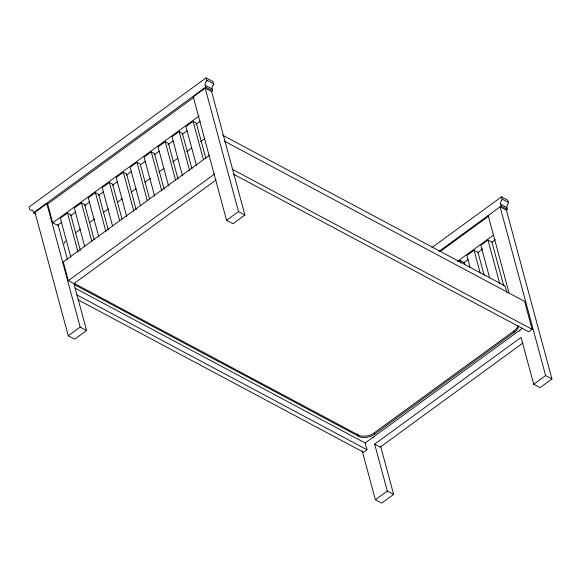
<?xml version="1.0" encoding="UTF-8"?>
<svg xmlns="http://www.w3.org/2000/svg" width="581" height="581" viewBox="0 0 581 581"><rect width="100%" height="100%" fill="white"/><g stroke="black" fill="none" stroke-linecap="round" stroke-linejoin="round"><path stroke-width="0.87" d="M64.142 243.403L65.341 240.999M517.78 326.29L516.807 328.28A10.64 6.391 -15.1 0 1 513.916 330.974L374.324 432.787A10.64 6.391 -15.1 0 1 370.511 434.987L365.95 436.157L361.462 436.077A11.881 7.132 -15.1 0 1 357.845 434.777L74.535 283.55M213.183 85.117A1.198 0.806 -61.9 0 0 213.547 83.773L212.958 81.565L206.088 77.89L29.05 207.018L29.558 208.891A3.428 2.309 -61.9 0 0 32.006 210.14A1.198 0.806 -61.9 0 1 32.856 210.576L33.458 212.777L35.753 213.997M33.458 212.777L205.718 87.135L212.595 90.803L211.578 91.544L205.18 88.13L193.262 96.816L226.583 220.315L232.981 223.729L244.899 215.035L211.578 91.544M61.92 222.138L57.526 225.341L52.711 222.77L47.649 204.025L46.858 203.604L34.947 212.29L68.267 335.789L74.666 339.202L86.584 330.509L73.932 283.637L68.326 280.645L63.271 261.9L209.668 155.12M47.649 204.025L194.054 97.245L193.262 96.816M52.711 222.77L199.109 115.989M80.345 250.36L70.729 214.716L67.498 212.987L60.344 218.202L70.904 257.332M94.071 239.314L84.688 204.534L81.456 202.805L74.303 208.02L84.63 246.279M108.269 229.996L98.647 194.352L95.415 192.623L88.268 197.838L98.821 236.968M121.988 218.95L112.605 184.17L109.373 182.441L102.227 187.656L112.547 225.915M136.186 209.639L126.564 173.988L123.332 172.259L116.185 177.474L126.738 216.604M149.586 198.825L140.203 164.045L136.971 162.317L130.144 167.292L140.464 205.551M164.103 189.275L154.488 153.624L151.249 151.895L144.103 157.117L154.662 196.24M178.062 179.093L168.446 143.442L165.207 141.72L158.061 146.935L168.621 186.058M191.984 168.933L182.369 133.289L179.137 131.56L171.983 136.775L182.543 175.905M205.943 158.751L196.327 123.107L193.095 121.378L185.942 126.593L196.501 165.723M70.7 215.733L75.828 211.992M84.608 205.587L89.735 201.854M98.516 195.441L103.643 191.708M112.424 185.303L117.551 181.562M126.338 175.157L131.459 171.417M140.246 165.011L145.366 161.271M154.154 154.866L159.274 151.133M168.062 144.72L173.182 140.987M181.969 134.581L187.089 130.841M195.877 124.436L200.271 121.233M75.515 232.85L80.628 229.117M89.394 222.726L94.514 218.993M103.28 212.595L108.393 208.87M117.166 202.471L122.279 198.738M131.045 192.347L136.165 188.614M144.93 182.216L150.043 178.49M158.816 172.092L163.929 168.359M172.695 161.968L177.815 158.235M186.581 151.837L191.701 148.111M200.467 141.713L204.853 138.518M68.326 280.645L214.73 173.864M73.932 283.637L215.943 180.059M68.267 335.789L80.178 327.096L86.584 330.509M226.583 220.315L238.5 211.622L244.899 215.035M431.973 247.542L501.468 196.85L507.801 200.227L508.397 202.435A1.198 0.806 -61.9 0 1 508.026 203.786A3.428 2.309 -61.9 0 0 506.952 207.577L507.438 209.465L506.421 210.213L500.088 206.829L545.617 375.566L551.95 378.943L540.032 387.636L533.699 384.252L521.055 337.387L374.651 444.167L387.302 491.039L393.635 494.416L381.717 503.11L375.384 499.725L362.174 450.769M439.127 251.297L501.105 206.088L507.438 209.465M439.919 251.718L488.962 215.943M457.421 261.392L493.291 235.225M458.656 261.486L460.087 260.448L464.045 262.561L464.517 264.304M484.14 275.103L478.003 252.379L474.045 250.266L466.899 255.48L470.196 267.718M503.756 285.903L491.962 242.197L488.004 240.084L480.857 245.298L489.587 277.645M464.045 262.561L468.133 259.576M478.003 252.379L482.775 248.9M491.962 242.197L495.368 239.713M73.722 283.484L74.92 284.843L358.223 436.07A11.845 7.11 -15.1 0 0 361.832 437.37L366.306 437.442L370.845 436.28A10.603 6.369 -15.1 0 0 374.651 434.087L514.243 332.274A10.603 6.369 -15.1 0 0 517.126 329.587L518.092 327.604L518.208 325.643M74.847 288.031L365.173 443.005L522.718 328.098M365.173 443.005L366.996 449.752L363.59 452.236L78.065 299.825M224.665 141.277L524.585 301.379L532.123 329.311L528.717 331.795L233.591 174.256M522.936 343.008L380.192 447.123L374.651 444.167M375.384 499.725L387.302 491.039M533.699 384.252L545.617 375.566M503.24 285.118L505.114 286.411L507.039 292.795M508.397 202.435L502.064 199.058L501.468 196.85M506.937 207.591L500.604 204.214L501.105 206.088M206.088 77.89L206.683 80.098L213.554 83.766M206.291 81.434A3.428 2.309 -61.9 0 0 205.231 85.247L212.087 88.929L212.595 90.803M222.661 135.228L504.293 285.561M232.204 169.216L532.123 329.311M519.232 330.633L520.024 331.061M372.835 437.413L373.627 437.842M76.67 294.778L366.996 449.752M506.421 210.213L551.95 378.943M488.171 215.522L508.883 292.265M513.865 330.865L514.243 332.274M488.004 240.084L499.798 283.797M474.045 250.266L480.182 272.99M460.087 260.448L460.798 263.07M380.657 446.331L393.635 494.416M374.273 432.685L374.651 434.087M357.656 433.963L358.223 436.07M205.216 85.254L205.718 87.135M205.18 88.13L238.5 211.622M193.095 121.378L203.415 159.637M179.137 131.56L189.689 170.691M165.207 141.72L175.535 179.972M151.249 151.895L161.809 191.026M136.971 162.317L147.291 200.576M123.332 172.259L133.891 211.39M109.373 182.441L119.693 220.7M95.415 192.623L105.974 231.754M81.456 202.805L91.776 241.064M67.498 212.987L78.05 252.118M74.542 283.434L74.92 284.843M57.969 224.484L67.396 259.424M46.858 203.604L80.178 327.096M206.676 80.105A1.198 0.806 -61.9 0 1 206.306 81.449M212.109 88.915A3.428 2.309 -61.9 0 1 213.169 85.102M500.619 204.2A3.428 2.309 -61.9 0 1 501.679 200.387M502.057 199.058A1.198 0.806 -61.9 0 1 501.693 200.409"/></g></svg>
